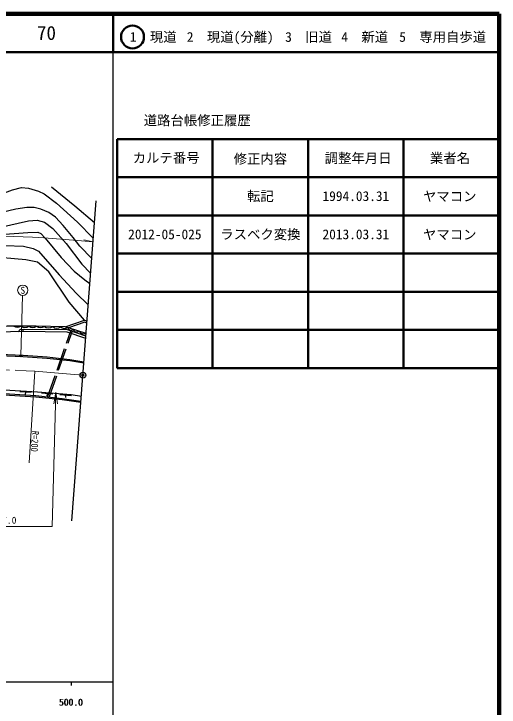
# Model space of a CAD drawing. Units: millimetres at full size, sheet at 1:1000; details may follow other scales. Extents: x 40000 to 680000, y 20000 to 380000.
# Drawn here: x 552972 to 680000, y 198357 to 380000 of the extents above; entities that cross this region are included whole.
import ezdxf
from ezdxf.enums import TextEntityAlignment as Align

# ---------------------------------------------------------------- set-up
doc = ezdxf.new("R2010")
doc.units = ezdxf.units.MM
doc.header["$LTSCALE"] = 1000
doc.header["$PDMODE"] = 32
doc.header["$PDSIZE"] = 500
doc.linetypes.add('CHAIN', pattern=[18.5, 12, -1.5, 3.5, -1.5])
doc.linetypes.add('DASHED', pattern=[7.5, 6, -1.5])
for name, color, linetype, lineweight in [('M-BGD', 7, 'Continuous', 25), ('M-BMK', 2, 'CHAIN', 13), ('M-BMK-OTRS', 5, 'Continuous', 25), ('M-BMK-SRVR', 3, 'Continuous', 25), ('M-STR-HTXT', 7, 'Continuous', 13), ('M-STR-STRC', 7, 'Continuous', 25), ('M-TTL', 2, 'Continuous', 140), ('M-TTL-BAND', 7, 'Continuous', 25), ('M-TTL-FRAM', 2, 'Continuous', 50), ('M-TTL-LINE', 7, 'Continuous', 50)]:
    doc.layers.add(name, color=color, linetype=linetype, lineweight=lineweight)
doc.layers.add('M-OTRS', color=6, linetype='Continuous')
doc.layers.add('M-TTL-TXT', color=7, linetype='Continuous')
doc.styles.add('ＭＳ ゴシック', font='')
doc.styles.get('ＭＳ ゴシック').set_extended_font_data('MS Gothic')

# ---------------------------------------------------------------- blocks, each defined once
blk = doc.blocks.new('open_arrow')
at = {"color": 0, "linetype": 'Continuous', "lineweight": -2}
blk.add_lwpolyline([(7.5, 1.25), (0, 0), (7.5, -1.25)], dxfattribs=at)

msp = doc.modelspace()

# ---------------------------------------------------------------- linework, layer by layer
at = {"layer": 'M-BGD'}
for p, q in [((555416, 296734), (555422, 297334)), ((557491, 280794), (554496, 280953)), ((555994, 280874), (555962, 280275)), ((563164, 280358), (560175, 280616)), ((561670, 280487), (561618, 279889)), ((568017, 279939), (565028, 280197)), ((566522, 280068), (566471, 279470))]:
    msp.add_line(p, q, dxfattribs=at)
at = {"layer": 'M-BGD', "linetype": 'DASHED'}
for p, q in [((561792, 279571), (567874, 296931)), ((562201, 279528), (568252, 296799))]:
    msp.add_line(p, q, dxfattribs=at)
at = {"layer": 'M-BGD'}
for points in [[(494262, 319490), (495476, 320026), (497985, 320771), (501812, 321317), (512901, 322777), (527389, 325788), (537570, 329000), (547375, 331980), (552582, 333871), (555010, 334469), (556795, 334309), (559404, 333518), (560865, 332815), (564137, 330441), (569668, 325465), (573765, 321258)], [(574067, 325257), (568915, 329619), (562796, 334635)], [(573358, 315867), (570252, 319156), (568511, 321404), (565918, 324511), (563906, 326720), (562098, 327967), (560062, 328845), (558327, 329233), (556390, 329298), (553495, 328863), (549433, 327851), (540905, 325945), (525246, 322155), (516330, 320373), (508505, 319294), (502579, 318607), (498729, 317920), (493353, 316446)], [(571878, 296287), (567247, 297770), (566370, 298006), (558806, 298167), (551238, 298189), (544081, 297915), (533132, 297174), (520103, 296425), (507871, 295879), (477533, 294202), (478308, 295874), (480118, 299119), (485009, 303932), (488095, 307446), (490476, 310439), (492655, 314112), (494262, 319490), (493760, 322644), (491008, 327456)], [(492655, 314112), (499119, 316057), (508453, 317752), (521872, 319845), (542276, 322902), (549441, 324094), (556804, 325754), (559088, 325935), (560945, 325425), (563129, 323780), (566645, 319817), (570768, 314387), (573067, 312018)], [(491351, 311915), (502212, 314827), (509441, 316373), (516460, 317550), (534433, 320256), (545838, 321929), (556648, 322752), (559212, 322796), (560057, 322444), (561125, 321267), (565368, 316190), (568796, 312556), (571518, 310305), (572867, 309378)], [(489543, 309266), (492044, 310509), (500896, 312356), (511048, 314422), (526189, 316835), (533373, 317894), (545604, 319116), (550706, 319274), (555460, 319177), (558048, 318505), (559437, 317824), (564847, 311634), (569246, 306825), (572442, 303753)], [(571476, 299733), (567407, 304487), (562109, 312440), (559181, 314932), (556075, 315545), (546127, 316456), (535588, 316076), (528797, 314484), (518389, 313931), (517396, 307529), (513842, 306218), (506710, 306057), (489428, 303175), (483871, 302812)], [(566370, 298006), (571476, 299733), (572126, 299562)], [(572080, 298954), (571552, 299217), (567247, 297770)], [(555416, 296734), (535224, 296293), (508078, 295049), (508040, 295886)], [(554202, 296708), (554334, 297064), (554699, 297362), (555422, 297334)], [(571776, 294929), (566917, 296631), (555416, 296734)], [(571822, 295548), (567021, 297230), (555422, 297334)], [(571311, 288776), (567648, 289381), (561644, 290013), (555366, 290481), (545032, 290908), (521334, 290776)], [(571288, 288476), (567607, 289084), (561617, 289714), (555349, 290182), (545027, 290608), (521335, 290476)], [(570531, 278459), (565625, 279172), (558704, 279892), (548986, 280499), (543638, 280635), (521689, 280533), (517383, 280111)], [(570488, 278162), (565588, 278874), (558679, 279593), (548973, 280199), (543579, 280232), (521692, 280028), (517395, 279602)], [(521692, 280028), (521685, 281501), (550434, 281469), (559115, 281009), (567995, 280242), (570637, 279866)]]:
    msp.add_lwpolyline(points, dxfattribs=at)
for centre, radius, start, end in [((553875, 299495), 1592, 235.44153, 304.22842), ((555871, 299971), 2103, 238.4427, 301.22724), ((557968, 299465), 1638, 232.07169, 307.43151), ((559982, 299370), 1578, 229.83193, 307.73018), ((562078, 299401), 1707, 228.53158, 309.03052), ((564222, 299165), 1527, 225.59175, 311.97038), ((566306, 299092), 1502, 224.95914, 301.57418), ((567903, 297943), 821, 189.16701, 315.89851), ((569497, 297733), 1068, 199.79515, 304.68043), ((571285, 297486), 1338, 208.14723, 296.32838)]:
    msp.add_arc(centre, radius, start, end, dxfattribs=at)
at = {"layer": 'M-BMK'}
msp.add_lwpolyline([(75259, 310802), (86600, 305105), (97490, 300262), (108432, 296056), (120318, 292153), (129886, 289503), (142368, 286579), (152734, 284740), (166130, 282914), (170461, 282556), (179612, 281948), (194659, 281482), (207091, 281501), (270791, 282922), (370617, 284521), (470784, 286302), (523462, 287157), (539816, 287138), (556162, 286497), (558483, 286367), (565657, 285802), (571050, 285331)], dxfattribs=at)
at = {"layer": 'M-BMK-OTRS'}
msp.add_line((568165, 247151), (574500, 330986), dxfattribs=at)
at = {"layer": 'M-BMK-SRVR'}
msp.add_circle((571050, 285331), 750, dxfattribs=at)
at = {"layer": 'M-OTRS'}
msp.add_point((571050, 285331), dxfattribs=at)
at = {"layer": 'M-STR-HTXT'}
for p, q in [((573688, 320234), (571295, 320786)), ((554805, 290384), (555272, 306225)), ((558483, 286367), (556977, 262330))]:
    msp.add_line(p, q, dxfattribs=at)
for points in [[(160596, 318992), (169939, 317718), (173064, 317460), (181314, 316912), (195174, 316482), (206674, 316500), (270120, 317916), (370026, 319516), (470189, 321297), (523199, 322158), (540523, 322137), (557825, 321458), (560835, 321290), (568555, 320682), (573688, 320234)], [(563974, 280840), (563006, 245677), (526893, 245677)]]:
    msp.add_lwpolyline(points, dxfattribs=at)
msp.add_circle((555312, 307574), 1350, dxfattribs=at)
at = {"layer": 'M-STR-STRC'}
msp.add_circle((554805, 290384), 250, dxfattribs=at)
at = {"layer": 'M-TTL'}
for p, q in [((680000, 380000), (40000, 380000)), ((680000, 20000), (680000, 380000))]:
    msp.add_line(p, q, dxfattribs=at)
at = {"layer": 'M-TTL-BAND'}
for p, q in [((579000, 20000), (579000, 370000)), ((40000, 205000), (579000, 205000)), ((568000, 205000), (568000, 204000))]:
    msp.add_line(p, q, dxfattribs=at)
at = {"layer": 'M-TTL-FRAM'}
for p, q in [((580000, 347197), (580000, 287197)), ((580000, 347197), (680000, 347197)), ((580000, 287197), (680000, 287197))]:
    msp.add_line(p, q, dxfattribs=at)
at = {"layer": 'M-TTL-LINE'}
for p, q in [((579000, 380000), (579000, 370000)), ((40000, 370000), (680000, 370000)), ((605000, 347197), (605000, 287197)), ((630000, 347197), (630000, 287197)), ((655000, 347197), (655000, 287197)), ((580000, 337197), (680000, 337197)), ((580000, 327197), (680000, 327197)), ((580000, 317197), (680000, 317197)), ((580000, 307197), (680000, 307197)), ((580000, 297197), (680000, 297197))]:
    msp.add_line(p, q, dxfattribs=at)
msp.add_circle((584031, 373958), 3000, dxfattribs=at)

# ---------------------------------------------------------------- block references
at = {"layer": 'M-STR-HTXT', "xscale": 400, "yscale": 400, "rotation": 268.4}
msp.add_blockref('open_arrow', (563974, 280840), dxfattribs=at)

# ---------------------------------------------------------------- texts
at = {"layer": 'M-STR-HTXT', "style": 'ＭＳ ゴシック'}
msp.add_text('S', height=1833, dxfattribs=at).set_placement((555312, 307574), align=Align.MIDDLE_CENTER)
at = {"layer": 'M-STR-HTXT', "style": 'ＭＳ ゴシック', "width": 0.8}
msp.add_text('R=200', height=1833, rotation=266.415, dxfattribs=at).set_placement((557025, 268096), align=Align.BOTTOM_CENTER)
at = {"layer": 'M-STR-HTXT', "style": 'ＭＳ ゴシック'}
msp.add_text('ヒューム管φ300 L=17.0', height=1833, dxfattribs=at).set_placement((553644, 245870), align=Align.BOTTOM_RIGHT)
at = {"layer": 'M-TTL-BAND', "style": 'ＭＳ ゴシック'}
for p in [(567844, 198195), (568000, 198195)]:
    msp.add_text('500.0', height=1833, dxfattribs=at).set_placement(p, align=Align.BOTTOM_CENTER)
at = {"layer": 'M-TTL-TXT', "style": 'ＭＳ ゴシック'}
for s, height, p in [('70', 3666, (561497, 375000)), ('1\u3000現道', 2566, (589448, 373958)), ('2\u3000現道(分離)', 2566, (609619, 373958)), ('3\u3000旧道', 2566, (630121, 373958)), ('4\u3000新道', 2566, (644824, 373958)), ('5\u3000専用自歩道', 2566, (665228, 373958)), ('道路台帳修正履歴', 2566, (600968, 352113)), ('カルテ番号', 2566, (592839, 342277)), ('修正内容', 2566, (617509, 342023)), ('調整年月日', 2566, (643089, 342197)), ('業者名', 2566, (667134, 342197)), ('転記', 2566, (617500, 332245)), ('1994.03.31', 2566, (642500, 332245)), ('ヤマコン', 2566, (667077, 332189)), ('2012-05-025', 2566, (592500, 322245)), ('ラスベク変換', 2566, (617500, 322245)), ('2013.03.31', 2566, (642500, 322245)), ('ヤマコン', 2566, (667077, 322189))]:
    msp.add_text(s, height=height, dxfattribs=at).set_placement(p, align=Align.MIDDLE_CENTER)

doc.saveas('drawing.dxf')
